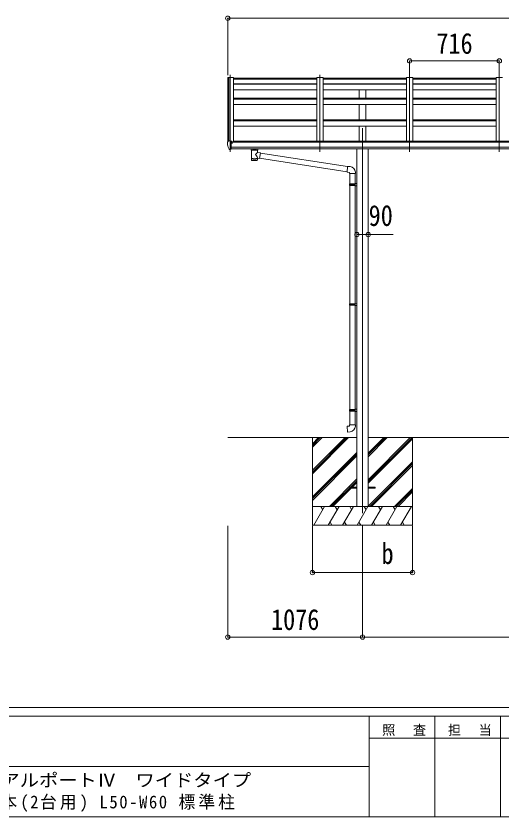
# Model space of a CAD drawing. Units: millimetres at full size; some dimension numbers follow another scale. Extents: x -9783 to 9892, y -6828 to 6752.
# Drawn here: x 388 to 4267, y -6828 to -432 of the extents above; entities that cross this region are included whole.
import ezdxf
from ezdxf.enums import TextEntityAlignment as Align

# ---------------------------------------------------------------- set-up
doc = ezdxf.new("R2010")
doc.units = ezdxf.units.MM
doc.header["$LTSCALE"] = 35
doc.header["$PDMODE"] = 32
doc.header["$PDSIZE"] = 35
for name, color, linetype, lineweight in [('0-0_0', 7, 'Continuous', 9), ('0-1_本体', 4, 'Continuous', 9), ('0-2_部品', 7, 'Continuous', 9), ('0-8_PARTS2', 2, 'Continuous', 9), ('0-A_寸法', 6, 'Continuous', 9), ('F-0_240', 7, 'Continuous', 9)]:
    doc.layers.add(name, color=color, linetype=linetype, lineweight=lineweight)
doc.styles.add('ＭＳ ゴシック', font='')
doc.styles.get('ＭＳ ゴシック').set_extended_font_data('MS Gothic')

msp = doc.modelspace()

# ---------------------------------------------------------------- linework, layer by layer
at = {"layer": '0-0_0'}
for p, q in [((2078.08, -3798.81), (3108.88, -3798.81)), ((2754.08, -3798.81), (2754.08, -4498.81)), ((2754.08, -4059.54), (3014.81, -3798.81)), ((2754.08, -4073.68), (3028.96, -3798.81)), ((2754.08, -4087.82), (3043.1, -3798.81)), ((2754.08, -3875.69), (2830.96, -3798.81)), ((2754.08, -3861.55), (2816.82, -3798.81)), ((2754.08, -3847.41), (2802.68, -3798.81)), ((3199.28, -4134.84), (3535.31, -3798.81)), ((3199.28, -4148.98), (3549.46, -3798.81)), ((3199.28, -3950.99), (3351.46, -3798.81)), ((3199.28, -3936.85), (3337.32, -3798.81)), ((3199.28, -3922.7), (3323.18, -3798.81)), ((3199.28, -3798.81), (6008.88, -3798.81)), ((3199.28, -4163.12), (3554.08, -3808.32)), ((3554.08, -3798.81), (3554.08, -4498.81)), ((2754.08, -4271.67), (3108.88, -3916.87)), ((2754.08, -4285.81), (3108.88, -3931.01)), ((2754.08, -4299.95), (3108.88, -3945.15)), ((3199.28, -4346.97), (3554.08, -3992.17)), ((3211.58, -4348.81), (3554.08, -4006.31)), ((3225.73, -4348.81), (3554.08, -4020.45)), ((2889.07, -4348.81), (3108.88, -4129)), ((3057.73, -4194.3), (3108.88, -4143.14)), ((2903.22, -4348.81), (3054.08, -4197.94)), ((2917.36, -4348.81), (3062.87, -4203.3)), ((3071.87, -4194.3), (3108.88, -4157.29)), ((3409.57, -4348.81), (3554.08, -4204.3)), ((3423.72, -4348.81), (3554.08, -4218.44)), ((3437.86, -4348.81), (3554.08, -4232.59)), ((3554.08, -4348.81), (2754.08, -4348.81)), ((2764.37, -4498.81), (2850.97, -4348.81)), ((2835.97, -4374.79), (2820.97, -4348.81)), ((2879.84, -4498.81), (2966.44, -4348.81)), ((2951.44, -4374.79), (2936.44, -4348.81)), ((2995.31, -4498.81), (3081.91, -4348.81)), ((3066.91, -4374.79), (3051.91, -4348.81)), ((3110.78, -4498.81), (3197.38, -4348.81)), ((3182.38, -4374.79), (3167.38, -4348.81)), ((3226.25, -4498.81), (3312.85, -4348.81)), ((3297.85, -4374.79), (3282.85, -4348.81)), ((3341.72, -4498.81), (3428.32, -4348.81)), ((3398.32, -4348.81), (3413.32, -4374.79)), ((3457.19, -4498.81), (3543.8, -4348.81)), ((2894.84, -4472.83), (2909.84, -4498.81)), ((3010.31, -4472.83), (3025.31, -4498.81)), ((3125.78, -4472.83), (3140.78, -4498.81)), ((3241.25, -4472.83), (3256.25, -4498.81)), ((3356.72, -4472.83), (3371.72, -4498.81)), ((3472.19, -4472.83), (3487.19, -4498.81)), ((2754.08, -4498.81), (3554.08, -4498.81))]:
    msp.add_line(p, q, dxfattribs=at)
at = {"layer": '0-1_本体'}
for p, q in [((2078.09, -923.88), (2078.08, -1435.96)), ((2079.03, -922.99), (2086.87, -922.58)), ((2087.08, -922.66), (2087.08, -1429.42)), ((2087.16, -922.78), (2087.78, -924.4)), ((2123.08, -922.57), (2123.08, -1439.6)), ((2789.08, -928.66), (2123.08, -928.66)), ((2123.08, -935.57), (2789.08, -935.57)), ((2789.08, -922.57), (2789.08, -1429.19)), ((2839.08, -922.57), (2789.08, -922.57)), ((2839.08, -922.57), (2839.08, -1429.19)), ((3505.08, -928.66), (2839.08, -928.66)), ((2839.08, -935.57), (3505.08, -935.57)), ((3505.08, -922.57), (3505.08, -1429.19)), ((3555.08, -922.57), (3505.08, -922.57)), ((3555.08, -922.57), (3555.08, -1429.19)), ((4221.08, -928.66), (3555.08, -928.66)), ((3555.08, -935.57), (4221.08, -935.57)), ((4221.08, -922.57), (4221.08, -1429.19)), ((4271.08, -922.57), (4221.08, -922.57)), ((2123.08, -973.37), (2789.08, -973.37)), ((2123.08, -976.48), (2789.08, -976.48)), ((2123.08, -1021.13), (2789.08, -1021.13)), ((2839.08, -973.37), (3505.08, -973.37)), ((2839.08, -976.48), (3505.08, -976.48)), ((2839.08, -1021.13), (3505.08, -1021.13)), ((3126.58, -1088.04), (3126.58, -1021.13)), ((3181.58, -1088.04), (3181.58, -1021.13)), ((3555.08, -973.37), (4221.08, -973.37)), ((3555.08, -976.48), (4221.08, -976.48)), ((3555.08, -1021.13), (4221.08, -1021.13)), ((2123.08, -1089.38), (2789.08, -1089.38)), ((2123.08, -1095.57), (2789.08, -1095.57)), ((2123.08, -1139.38), (2789.08, -1139.38)), ((2839.08, -1089.38), (3505.08, -1089.38)), ((2839.08, -1095.57), (3505.08, -1095.57)), ((2839.08, -1139.38), (3505.08, -1139.38)), ((3126.58, -1260.93), (3126.58, -1139.38)), ((3181.58, -1260.93), (3181.58, -1139.38)), ((3555.08, -1089.38), (4221.08, -1089.38)), ((3555.08, -1095.57), (4221.08, -1095.57)), ((3555.08, -1139.38), (4221.08, -1139.38)), ((2123.08, -1260.93), (2789.08, -1260.93)), ((2123.08, -1267.93), (2789.08, -1267.93)), ((2839.08, -1260.93), (3505.08, -1260.93)), ((2839.08, -1267.93), (3505.08, -1267.93)), ((3555.08, -1260.93), (4221.08, -1260.93)), ((3555.08, -1267.93), (4221.08, -1267.93)), ((2123.08, -1311.48), (2789.08, -1311.48)), ((2839.08, -1311.48), (3505.08, -1311.48)), ((3126.58, -1432.89), (3126.58, -1311.48)), ((3181.58, -1432.89), (3181.58, -1311.48)), ((3555.08, -1311.48), (4221.08, -1311.48)), ((7103.58, -1439.6), (2104.58, -1439.6)), ((2128.08, -1439.6), (2128.08, -1432.89)), ((7080.08, -1432.89), (2128.08, -1432.89)), ((2104.58, -1480.82), (7103.58, -1480.82)), ((7103.58, -1492.67), (2104.58, -1492.6)), ((3108.88, -1492.76), (3108.88, -4348.83)), ((3199.28, -1492.76), (3199.28, -4348.83))]:
    msp.add_line(p, q, dxfattribs=at)
msp.add_lwpolyline([(2087.78, -1429.42), (2087.78, -922.57), (2123.08, -922.57)], dxfattribs=at)
msp.add_circle((2112.06, -1444.33), 3, dxfattribs=at)
for centre, radius, start, end in [((2079.08, -923.99), 1, 93, 173.32986), ((2086.88, -922.88), 0.301, 21.06327, 92.86679)]:
    msp.add_arc(centre, radius, start, end, dxfattribs=at)
at = {"layer": '0-2_部品'}
for p, q in [((2075.88, -1438.78), (2075.88, -1439.41)), ((2082.79, -1429.98), (2078.73, -1435.78)), ((2097.88, -1497.91), (2097.88, -1429.41)), ((2099.38, -1430.32), (2097.88, -1430.32)), ((2104.38, -1439.14), (2097.88, -1438.74)), ((2099.38, -1430.32), (2099.38, -1436.49)), ((2109.06, -1431.82), (2099.38, -1431.1)), ((2099.38, -1434.09), (2113.38, -1434.15)), ((2108.86, -1444.32), (2109.38, -1444.32)), ((2109.38, -1444.32), (2109.68, -1444.32)), ((2109.88, -1434.14), (2109.88, -1432.24)), ((2114.38, -1435.26), (2114.38, -1439.59)), ((2090.26, -1496.1), (2080.51, -1480.72)), ((2096.38, -1497.82), (2092.67, -1497.59)), ((2096.38, -1497.82), (2097.88, -1497.91)), ((2097.88, -1495.71), (2098.38, -1495.71)), ((2098.38, -1495.71), (2098.88, -1494.71)), ((2104.38, -1494.71), (2098.88, -1494.71)), ((2264.38, -1498.91), (2264.38, -1492.8)), ((2268.48, -1503.41), (2268.46, -1583.71)), ((2314.28, -1520.99), (2314.28, -1503.4)), ((2339.5, -1524.89), (2314.28, -1520.98)), ((2318.38, -1498.91), (2318.38, -1492.8)), ((2339.5, -1524.89), (2332.48, -1570.15)), ((3034.61, -1634.79), (2339.19, -1526.91)), ((2314.3, -1583.71), (2314.28, -1567.08)), ((2314.28, -1567.33), (2332.48, -1570.15)), ((3030.95, -1676.73), (2332.75, -1568.41)), ((3055.6, -1634.86), (3034.77, -1633.03)), ((3050.68, -1690.6), (3096.68, -1690.6)), ((3052.68, -1690.6), (3052.68, -1773.26)), ((3094.68, -1690.6), (3094.68, -1770.7)), ((3096.68, -1690.6), (3096.68, -1679.68)), ((3050.68, -1775.26), (3051.68, -1773.26)), ((3050.68, -1775.26), (3094.68, -1775.26)), ((3050.68, -1775.26), (3050.68, -1783.26)), ((3050.68, -1783.26), (3094.68, -1783.26)), ((3050.68, -1783.26), (3051.68, -1785.26)), ((3051.68, -1773.26), (3094.68, -1773.26)), ((3051.68, -1785.26), (3094.68, -1785.26)), ((3052.68, -1785.26), (3052.68, -2729.45)), ((3090.21, -1775.26), (3089.78, -1773.26)), ((3092.68, -1770.76), (3108.68, -1770.29)), ((3092.68, -1772.76), (3092.68, -1770.76)), ((3092.68, -1772.76), (3094.68, -1772.76)), ((3092.68, -1787.76), (3092.68, -1785.76)), ((3092.68, -1787.76), (3108.68, -1788.23)), ((3094.68, -1787.82), (3094.68, -2726.89)), ((3108.68, -1770.29), (3108.68, -1788.23)), ((3050.68, -2731.45), (3051.68, -2729.45)), ((3050.68, -2731.45), (3094.68, -2731.45)), ((3050.68, -2731.45), (3050.68, -2739.45)), ((3050.68, -2739.45), (3094.68, -2739.45)), ((3050.68, -2739.45), (3051.68, -2741.45)), ((3051.68, -2729.45), (3094.68, -2729.45)), ((3051.68, -2741.45), (3094.68, -2741.45)), ((3052.68, -2741.45), (3052.68, -3574.61)), ((3090.21, -2731.45), (3089.78, -2729.45)), ((3092.68, -2726.95), (3108.68, -2726.48)), ((3092.68, -2728.95), (3092.68, -2726.95)), ((3092.68, -2728.95), (3094.68, -2728.95)), ((3092.68, -2743.95), (3092.68, -2741.95)), ((3092.68, -2743.95), (3108.68, -2744.42)), ((3094.68, -2744.01), (3094.68, -3572.05)), ((3108.68, -2726.48), (3108.68, -2744.42)), ((3050.68, -3576.61), (3051.68, -3574.61)), ((3050.68, -3576.61), (3094.68, -3576.61)), ((3050.68, -3576.61), (3050.68, -3584.61)), ((3051.68, -3574.61), (3094.68, -3574.61)), ((3090.21, -3576.61), (3089.78, -3574.61)), ((3092.68, -3572.11), (3108.68, -3571.64)), ((3092.68, -3574.11), (3092.68, -3572.11)), ((3092.68, -3574.11), (3094.68, -3574.11)), ((3108.68, -3571.64), (3108.68, -3589.58)), ((3050.68, -3584.61), (3094.68, -3584.61)), ((3050.68, -3584.61), (3051.68, -3586.61)), ((3051.68, -3586.61), (3094.68, -3586.61)), ((3052.68, -3586.61), (3052.68, -3696.61)), ((3092.68, -3589.11), (3092.68, -3587.11)), ((3092.68, -3589.11), (3108.68, -3589.58)), ((3094.68, -3589.17), (3094.68, -3696.61)), ((3050.68, -3696.61), (3096.68, -3696.61)), ((3050.68, -3706.61), (3050.68, -3696.61)), ((3096.68, -3696.61), (3096.68, -3707.52))]:
    msp.add_line(p, q, dxfattribs=at)
at = {"layer": '0-2_部品', "color": 4}
for p, q in [((3053.88, -4194.3), (3053.88, -4203.3)), ((3053.88, -4194.3), (3108.88, -4194.3)), ((3053.88, -4203.3), (3108.88, -4203.3)), ((3198.88, -4194.3), (3253.88, -4194.3)), ((3198.88, -4203.3), (3253.88, -4203.3)), ((3253.88, -4194.3), (3253.88, -4203.3))]:
    msp.add_line(p, q, dxfattribs=at)
at = {"layer": '0-2_部品'}
for points in [[(2097.88, -1429.41), (2085.88, -1429.41), (2083.55, -1429.55)], [(2104.38, -1494.71), (2104.38, -1436.49), (2099.38, -1436.49)], [(2109.06, -1431.82), (2109.23, -1431.84), (2109.38, -1431.87), (2109.53, -1431.92), (2109.65, -1431.97), (2109.75, -1432.03), (2109.82, -1432.09), (2109.87, -1432.17), (2109.88, -1432.24)], [(2109.68, -1443.14), (2109.68, -1444.32), (2114.38, -1444.32)], [(2114.38, -1442.71), (2114.38, -1444.32), (2114.86, -1444.32)], [(2097.88, -1484.02), (2101.05, -1483.61), (2104.38, -1483.18)], [(2264.42, -1498.97), (2264.4, -1498.61), (2264.64, -1497.66), (2265.16, -1496.77), (2265.97, -1495.94), (2267.08, -1495.14), (2268.48, -1494.41)], [(2264.42, -1498.86), (2264.4, -1499.21), (2264.64, -1500.17), (2265.16, -1501.05), (2265.97, -1501.89), (2267.08, -1502.69), (2268.48, -1503.41)], [(2314.28, -1494.43), (2314.51, -1494.52), (2315.87, -1495.25), (2316.98, -1496.1), (2317.74, -1496.97), (2318.2, -1497.87), (2318.37, -1498.75)], [(2314.28, -1503.4), (2314.51, -1503.31), (2315.87, -1502.57), (2316.98, -1501.73), (2317.74, -1500.86), (2318.2, -1499.96), (2318.37, -1499.07)], [(3034.77, -1633.03), (3030.76, -1678.86), (3050.68, -1680.6), (3050.68, -1690.6)], [(3090.21, -1775.26), (3090.21, -1783.26), (3089.78, -1785.26)], [(3092.68, -1785.76), (3094.68, -1785.76), (3094.68, -1772.76)], [(3090.21, -2731.45), (3090.21, -2739.45), (3089.78, -2741.45)], [(3092.68, -2741.95), (3094.68, -2741.95), (3094.68, -2728.95)], [(3090.21, -3576.61), (3090.21, -3584.61), (3089.78, -3586.61)], [(3092.68, -3587.11), (3094.68, -3587.11), (3094.68, -3574.11)], [(3055.6, -3752.35), (3034.77, -3754.18), (3030.76, -3708.35), (3050.68, -3706.61)]]:
    msp.add_lwpolyline(points, dxfattribs=at)
for centre, radius, start, end in [((2078.88, -1438.78), 3, 93, 180), ((2268.37, -1439.41), 192.49, 180.0008, 192.1233), ((2083.61, -1430.55), 1, 93.5, 145), ((2111.88, -1444.32), 2.5, 151.64236, 180), ((2111.88, -1444.32), 2.5, 0, 151.64236), ((2083.11, -1479.22), 3, 191.83348, 210), ((2092.86, -1494.6), 3, 210, 266.5), ((2281.45, -1544.13), 51.38, 92.46126, 104.61963), ((2301.34, -1544.13), 51.38, 75.38037, 87.53874), ((3051.68, -1679.68), 45, 0, 85), ((3051.68, -3707.52), 45, 275, 0)]:
    msp.add_arc(centre, radius, start, end, dxfattribs=at)
for centre, major_axis, ratio, start_param, end_param in [((2113.38, -1435.25), (-0.02, 1.1), 0.906239, 4.6917496, 6.2625459), ((2291.38, -1504.61), (-22.91, -0.42), 0.072511, 4.711586, 6.2823824), ((2291.4, -1502.98), (-22.91, -0.42), 0.072511, 4.711586, 6.2823824), ((2291.36, -1502.98), (22.92, -0.42), 0.07247, 0.0008089, 1.5716053), ((2291.36, -1504.61), (22.92, -0.42), 0.07247, 0.0008089, 1.5716053), ((2293.93, -1543.18), (20.32, 22.25), 0.045535, 4.9756507, 6.2441899), ((2302.38, -1498.91), (16, 0), 0.361356, 0, 0.0194874), ((2302.38, -1498.91), (16, 0), 0.361356, 6.2636979, 6.2831853), ((2291.38, -1583.7), (22.92, 0), 0.101955, 6.2829723, 9.4248207), ((2291.38, -1583.71), (22.92, 0), 0.101955, 3.1415499, 6.2833984), ((2291.38, -1571.26), (22.91, 0), 0.122865, 6.2831853, 9.424778), ((2291.38, -1540.54), (-22.81, 26.62), 0.234429, 3.1563334, 4.5976381)]:
    msp.add_ellipse(centre, major_axis=major_axis, ratio=ratio, start_param=start_param, end_param=end_param, dxfattribs=at)
at = {"layer": '0-8_PARTS2'}
for p, q in [((2098.08, -901.83), (2098.08, -1516.02)), ((2814.08, -901.83), (2814.08, -1516.02)), ((3530.08, -901.83), (3530.08, -1516.02)), ((4246.08, -901.83), (4246.08, -1516.02)), ((3154.08, -1327.21), (3154.08, -4402.44))]:
    msp.add_line(p, q, dxfattribs=at)
at = {"layer": '0-A_寸法'}
for p, q in [((2078.09, -449.8), (2078.09, -905.37)), ((2078.09, -449.8), (7130.08, -449.8)), ((3530.08, -791.24), (3530.08, -908.84)), ((3530.08, -791.24), (4246.08, -791.24)), ((4246.08, -791.24), (4246.08, -908.84)), ((3108.88, -2177.55), (3199.28, -2177.55)), ((3199.28, -2177.55), (3399.28, -2177.55)), ((2078.09, -5391.69), (2078.09, -4502.29)), ((2754.08, -4876.7), (2754.08, -4502.29)), ((3154.08, -5391.69), (3154.08, -4502.29)), ((3554.08, -4876.7), (3554.08, -4502.29)), ((2754.08, -4876.7), (3554.08, -4876.7)), ((2078.09, -5391.69), (3154.08, -5391.69)), ((3154.08, -5391.69), (6054.08, -5391.69))]:
    msp.add_line(p, q, dxfattribs=at)
for p in [(2078.09, -449.8), (3530.08, -791.24), (4246.08, -791.24), (3108.88, -2177.55), (3199.28, -2177.55), (2754.08, -4876.7), (3554.08, -4876.7), (2078.09, -5391.69), (3154.08, -5391.69)]:
    msp.add_point(p, dxfattribs=at)
at = {"layer": 'F-0_240', "color": 5}
for p, q in [((-9783.03, -5953.1), (9396.97, -5953.1)), ((-9783.03, -6023.1), (6285.75, -6023.1)), ((3205.75, -6023.1), (3205.75, -6828.1)), ((3730.75, -6023.1), (3730.75, -6828.1)), ((4255.75, -6023.1), (4255.75, -6828.1)), ((3205.75, -6198.1), (5305.75, -6198.1)), ((-3969.25, -6425.6), (3205.75, -6425.6)), ((-9783.03, -6828.1), (9396.97, -6828.1))]:
    msp.add_line(p, q, dxfattribs=at)

# ---------------------------------------------------------------- texts
at = {"layer": '0-A_寸法', "color": 7, "style": 'ＭＳ ゴシック', "width": 0.85}
for s, p in [('716', (3743.71, -784.24)), ('90', (3203.03, -2158.55)), ('b', (3305.96, -4857.7)), ('1076', (2423.59, -5384.69))]:
    msp.add_text(s, height=166.8, dxfattribs=at).set_placement(p, align=Align.BOTTOM_LEFT)
at = {"layer": 'F-0_240', "style": 'ＭＳ ゴシック', "width": 1.1}
msp.add_text('リアルポートⅣ\u3000ワイドタイプ', height=102.6, dxfattribs=at).set_placement((109.35, -6616.22), align=Align.BOTTOM_LEFT)
at = {"layer": 'F-0_240', "attachment_point": 7, "style": 'ＭＳ ゴシック'}
for s, insert, char_height in [('\\T1.17;照\u3000査', (3310.76, -6180.6), 76.98), ('\\T1.17;担\u3000当', (3835.76, -6180.6), 76.98), ('\\T1.19;\\W0.95;基本(2台用)\\~L50-W60\\~標準柱', (105.77, -6786.55), 102.6)]:
    msp.add_mtext(s, dxfattribs=dict(at, insert=insert, char_height=char_height))

doc.saveas('drawing.dxf')
